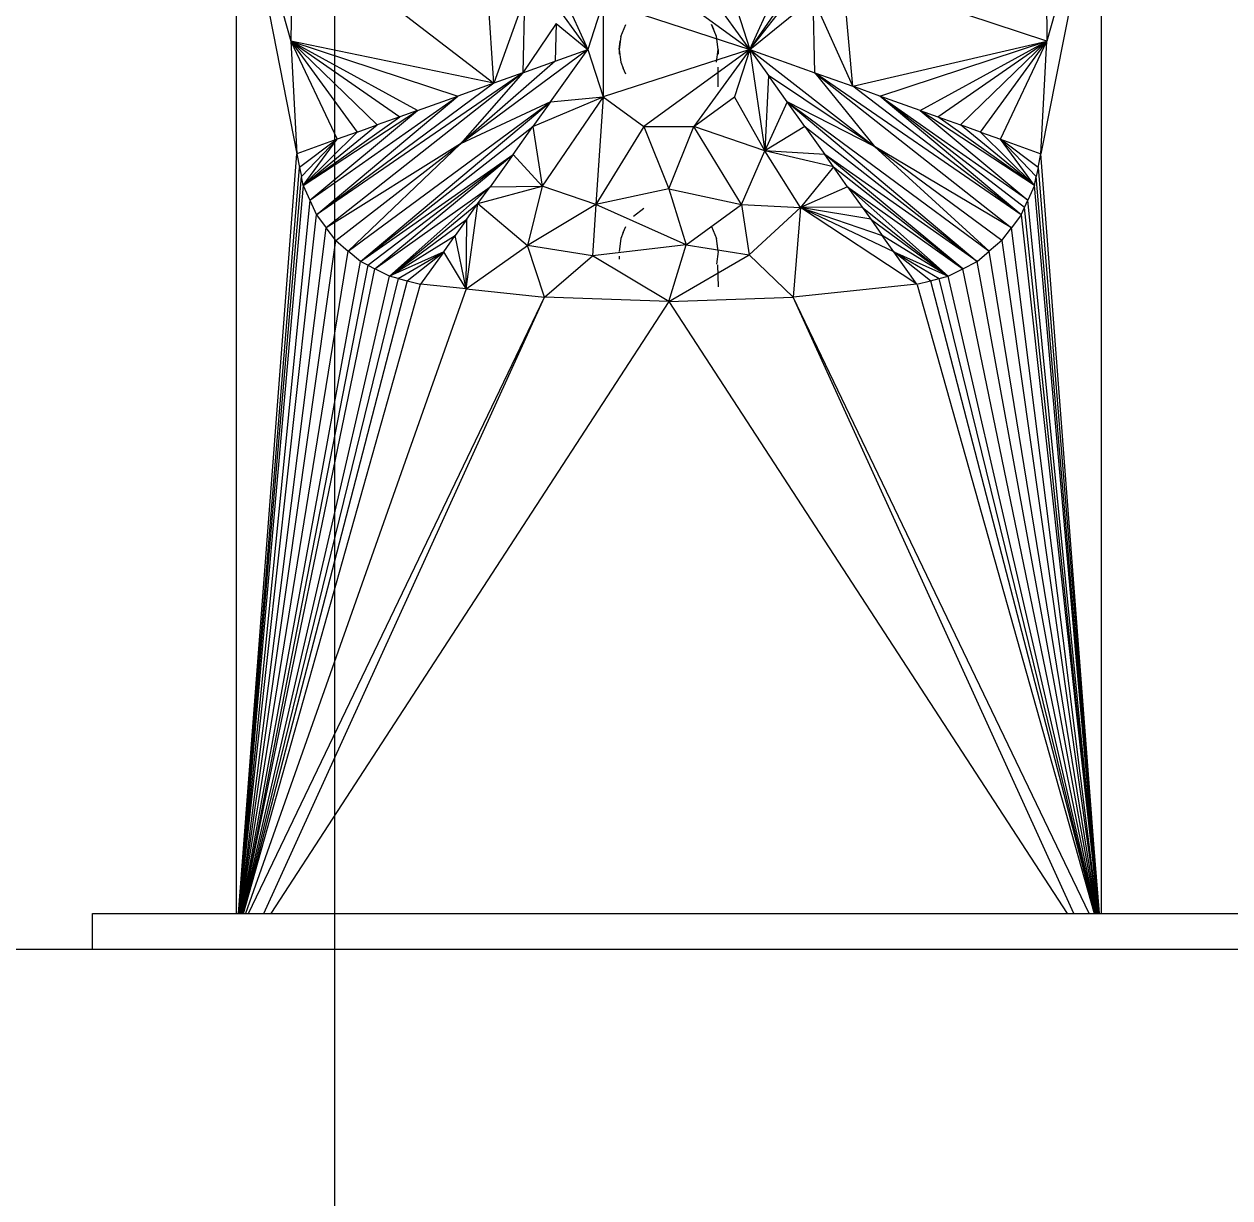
# Model space of a CAD drawing. Header units: inches. Extents: x 21753 to 28474, y -23238 to -20311.
# Drawn here: x 25494.59 to 25511.33, y -22422.08 to -22405.78 of the extents above; entities that cross this region are included whole.
import ezdxf

# ---------------------------------------------------------------- set-up
doc = ezdxf.new("R2010")
doc.units = ezdxf.units.IN
doc.header["$MEASUREMENT"] = 0
for name, color, linetype, lineweight in [('A-ANNO-DIMS', 211, 'Continuous', 9), ('A-ANNO-DIMS-192', 211, 'Continuous', 9), ('A-GENM', 13, 'Continuous', 9), ('A-WALL', 113, 'Continuous', 9), ('G-ANNO-SYMB', 111, 'Continuous', 9)]:
    doc.layers.add(name, color=color, linetype=linetype, lineweight=lineweight)
doc.styles.add('Arial_1', font='arial.ttf', dxfattribs={"height": 17.703593})
doc.dimstyles.new('Linear_-_3_32__Arial_3', dxfattribs={"dimscale": 12, "dimtxt": 18, "dimasz": 2, "dimexe": 1.5, "dimexo": 1, "dimgap": 1, "dimtad": 1, "dimrnd": 0.25, "dimzin": 1, "dimdsep": 46, "dimlunit": 4, "dimtxsty": 'Arial_1', "dimblk1": 'OBLIQUE', "dimblk2": 'OBLIQUE', "dimsah": 1, "dimcen": 0.09, "dimdle": 1.5, "dimazin": 0, "dimtfac": 1, "dimtdec": 4, "dimtix": 1, "dimtmove": 0, "dimatfit": 3, "dimfxl": 1, "dimtvp": 1, "dimtfill": 1, "dimfrac": 2, "dimtolj": 1, "dimtzin": 0, "dimarcsym": 2})

# ---------------------------------------------------------------- blocks, each defined once
blk = doc.blocks.new('Drinking_Founta_Floor Plan0')
at = {"layer": 'A-GENM'}
for p, q in [((2.001, 12.18), (2.001, 26.982)), ((2.001, 26.982), (2.756, 24.295)), ((2.001, 26.982), (2.838, 22.731)), ((9.126, 24.18), (11.422, 27.098)), ((9.126, 24.18), (11.112, 27.061)), ((14.001, 26.982), (13.163, 22.731)), ((14.001, 26.982), (13.245, 24.295)), ((14.001, 26.982), (14.001, 12.18)), ((5.229, 26.465), (6.876, 24.18)), ((2.771, 25.861), (2.756, 24.295)), ((2.771, 25.861), (5.572, 23.712)), ((13.23, 25.861), (13.245, 24.295)), ((5.572, 23.712), (5.463, 25.327)), ((6.375, 25.286), (6.876, 24.18)), ((9.126, 24.18), (7.652, 25.25)), ((9.126, 24.18), (8.346, 25.25)), ((10.552, 23.667), (10.415, 25.228)), ((13.245, 24.295), (10.415, 25.228)), ((9.126, 24.18), (9.509, 25.026)), ((5.997, 24.894), (5.572, 23.712)), ((5.997, 24.894), (5.973, 23.856)), ((7.089, 24.842), (6.876, 24.18)), ((7.089, 24.842), (9.126, 24.18)), ((7.089, 24.842), (7.089, 23.519)), ((8.912, 24.842), (9.126, 24.18)), ((9.126, 24.18), (10.004, 24.894)), ((10.028, 23.856), (10.004, 24.894)), ((10.552, 23.667), (10.004, 24.894)), ((6.436, 24.537), (5.973, 23.856)), ((6.436, 24.537), (6.424, 24.018)), ((6.436, 24.537), (6.876, 24.18)), ((7.333, 24.358), (7.403, 24.524)), ((8.663, 24.358), (8.592, 24.524)), ((8.592, 24.524), (8.619, 24.462)), ((8.663, 24.358), (8.619, 24.462)), ((4.511, 23.331), (2.756, 24.295)), ((5.572, 23.712), (2.756, 24.295)), ((2.756, 24.295), (4.265, 23.244)), ((2.756, 24.295), (3.676, 23.031)), ((2.756, 24.295), (3.398, 22.932)), ((2.756, 24.295), (3.955, 23.131)), ((2.756, 24.295), (2.838, 22.731)), ((2.756, 24.295), (5.071, 23.532)), ((7.333, 24.358), (7.309, 24.18)), ((7.309, 24.18), (7.324, 24.292)), ((7.333, 24.358), (7.324, 24.292)), ((8.686, 24.18), (8.663, 24.358)), ((10.552, 23.667), (13.245, 24.295)), ((10.93, 23.532), (13.245, 24.295)), ((11.487, 23.331), (13.245, 24.295)), ((11.733, 23.244), (13.245, 24.295)), ((13.245, 24.295), (12.046, 23.131)), ((12.325, 23.031), (13.245, 24.295)), ((12.603, 22.932), (13.245, 24.295)), ((13.163, 22.731), (13.245, 24.295)), ((6.876, 24.18), (5.109, 22.87)), ((6.357, 23.45), (6.876, 24.18)), ((6.424, 24.018), (6.876, 24.18)), ((6.876, 24.18), (7.089, 23.519)), ((9.126, 24.18), (7.089, 23.519)), ((7.309, 24.18), (7.333, 24.002)), ((7.309, 24.18), (7.312, 24.111)), ((9.126, 24.18), (7.652, 23.11)), ((9.126, 24.18), (8.346, 23.11)), ((8.663, 24.002), (8.686, 24.18)), ((8.686, 24.18), (8.683, 24.112)), ((9.126, 24.18), (8.912, 23.519)), ((9.126, 24.18), (10.028, 23.856)), ((9.126, 24.18), (10.854, 22.833)), ((9.126, 24.18), (9.383, 23.815)), ((9.126, 24.18), (9.334, 22.769)), ((6.424, 24.018), (5.109, 22.87)), ((5.973, 23.856), (6.424, 24.018)), ((7.333, 24.002), (7.368, 23.919)), ((8.686, 23.661), (8.683, 23.932)), ((5.973, 23.856), (3.111, 21.881)), ((5.973, 23.856), (3.246, 21.703)), ((5.973, 23.856), (5.109, 22.87)), ((5.973, 23.856), (5.572, 23.712)), ((7.403, 23.837), (7.368, 23.919)), ((9.383, 23.815), (9.334, 22.769)), ((10.854, 22.833), (9.383, 23.815)), ((9.644, 23.45), (9.383, 23.815)), ((12.89, 21.881), (10.028, 23.856)), ((10.028, 23.856), (12.755, 21.703)), ((10.028, 23.856), (10.854, 22.833)), ((10.028, 23.856), (10.552, 23.667)), ((5.572, 23.712), (3.111, 21.881)), ((5.572, 23.712), (5.071, 23.532)), ((12.89, 21.881), (10.552, 23.667)), ((10.93, 23.532), (10.552, 23.667)), ((3.017, 22.086), (5.071, 23.532)), ((3.111, 21.881), (5.071, 23.532)), ((3.55, 21.379), (6.357, 23.45)), ((3.723, 21.234), (6.357, 23.45)), ((4.511, 23.331), (5.071, 23.532)), ((6.357, 23.45), (5.109, 22.87)), ((6.114, 23.109), (7.089, 23.519)), ((6.357, 23.45), (6.114, 23.109)), ((7.089, 23.519), (6.243, 22.281)), ((6.357, 23.45), (7.089, 23.519)), ((7.089, 23.519), (6.987, 22.025)), ((7.089, 23.519), (7.652, 23.11)), ((8.346, 23.11), (8.912, 23.519)), ((9.334, 22.769), (8.912, 23.519)), ((9.644, 23.45), (9.334, 22.769)), ((10.854, 22.833), (9.644, 23.45)), ((9.887, 23.109), (9.644, 23.45)), ((9.644, 23.45), (12.278, 21.234)), ((9.644, 23.45), (12.448, 21.379)), ((12.89, 21.881), (10.93, 23.532)), ((11.487, 23.331), (10.93, 23.532)), ((12.937, 21.984), (10.93, 23.532)), ((12.981, 22.086), (10.93, 23.532)), ((2.926, 22.291), (4.511, 23.331)), ((3.017, 22.086), (4.511, 23.331)), ((4.511, 23.331), (4.265, 23.244)), ((13.075, 22.291), (11.487, 23.331)), ((11.487, 23.331), (12.981, 22.086)), ((11.487, 23.331), (11.733, 23.244)), ((2.926, 22.291), (4.265, 23.244)), ((2.926, 22.291), (3.955, 23.131)), ((3.676, 23.031), (3.955, 23.131)), ((3.723, 21.234), (6.114, 23.109)), ((4.265, 23.244), (3.955, 23.131)), ((5.838, 22.722), (6.114, 23.109)), ((6.114, 23.109), (6.243, 22.281)), ((7.652, 23.11), (6.987, 22.025)), ((7.652, 23.11), (8.001, 22.243)), ((7.652, 23.11), (8.346, 23.11)), ((8.001, 22.243), (8.346, 23.11)), ((9.011, 22.025), (8.346, 23.11)), ((9.334, 22.769), (8.346, 23.11)), ((9.887, 23.109), (9.334, 22.769)), ((9.887, 23.109), (12.278, 21.234)), ((9.887, 23.109), (10.163, 22.722)), ((13.075, 22.291), (11.733, 23.244)), ((11.733, 23.244), (12.046, 23.131)), ((13.075, 22.291), (12.046, 23.131)), ((12.325, 23.031), (12.046, 23.131)), ((3.398, 22.932), (2.838, 22.731)), ((3.398, 22.932), (2.876, 22.54)), ((3.398, 22.932), (2.903, 22.416)), ((2.926, 22.291), (3.676, 23.031)), ((2.926, 22.291), (3.398, 22.932)), ((3.676, 23.031), (3.398, 22.932)), ((13.075, 22.291), (12.325, 23.031)), ((12.325, 23.031), (12.603, 22.932)), ((13.125, 22.54), (12.603, 22.932)), ((13.075, 22.291), (12.603, 22.932)), ((13.098, 22.416), (12.603, 22.932)), ((12.603, 22.932), (13.163, 22.731)), ((5.109, 22.87), (3.246, 21.703)), ((3.38, 21.524), (5.109, 22.87)), ((3.55, 21.379), (5.109, 22.87)), ((9.011, 22.025), (9.334, 22.769)), ((10.286, 22.549), (9.334, 22.769)), ((10.163, 22.722), (9.334, 22.769)), ((9.826, 21.985), (9.334, 22.769)), ((12.621, 21.524), (10.854, 22.833)), ((12.755, 21.703), (10.854, 22.833)), ((10.854, 22.833), (12.448, 21.379)), ((2.027, 12.18), (2.838, 22.731)), ((2.838, 22.731), (2.876, 22.54)), ((3.723, 21.234), (5.838, 22.722)), ((3.823, 21.183), (5.838, 22.722)), ((3.922, 21.131), (5.838, 22.722)), ((5.838, 22.722), (5.519, 22.271)), ((5.838, 22.722), (6.243, 22.281)), ((10.286, 22.549), (10.163, 22.722)), ((12.079, 21.131), (10.163, 22.722)), ((12.278, 21.234), (10.163, 22.722)), ((13.125, 22.54), (13.163, 22.731)), ((13.974, 12.18), (13.163, 22.731)), ((2.029, 12.18), (2.876, 22.54)), ((2.876, 22.54), (2.903, 22.416)), ((10.286, 22.549), (9.826, 21.985)), ((10.482, 22.271), (10.286, 22.549)), ((10.286, 22.549), (12.079, 21.131)), ((13.125, 22.54), (13.098, 22.416)), ((13.125, 22.54), (13.972, 12.18)), ((2.03, 12.18), (2.903, 22.416)), ((2.926, 22.291), (2.032, 12.18)), ((2.926, 22.291), (2.903, 22.416)), ((2.926, 22.291), (3.017, 22.086)), ((3.922, 21.131), (5.519, 22.271)), ((4.122, 21.029), (5.519, 22.271)), ((5.352, 22.038), (6.243, 22.281)), ((5.352, 22.038), (5.519, 22.271)), ((5.519, 22.271), (6.243, 22.281)), ((6.243, 22.281), (6.041, 21.455)), ((6.987, 22.025), (6.243, 22.281)), ((10.482, 22.271), (9.826, 21.985)), ((10.482, 22.271), (10.681, 21.99)), ((10.482, 22.271), (11.876, 21.029)), ((10.482, 22.271), (12.079, 21.131)), ((13.075, 22.291), (12.981, 22.086)), ((13.075, 22.291), (13.098, 22.416)), ((13.969, 12.18), (13.075, 22.291)), ((13.971, 12.18), (13.098, 22.416)), ((8.001, 22.243), (6.987, 22.025)), ((8.001, 22.243), (8.241, 21.465)), ((8.001, 22.243), (9.011, 22.025)), ((3.017, 22.086), (2.035, 12.18)), ((3.017, 22.086), (3.111, 21.881)), ((4.122, 21.029), (5.352, 22.038)), ((5.188, 20.853), (5.352, 22.038)), ((5.197, 21.82), (5.352, 22.038)), ((5.352, 22.038), (6.041, 21.455)), ((6.987, 22.025), (6.041, 21.455)), ((6.987, 22.025), (6.943, 21.313)), ((8.241, 21.465), (6.987, 22.025)), ((7.655, 21.971), (7.511, 21.861)), ((8.241, 21.465), (9.011, 22.025)), ((9.011, 22.025), (9.826, 21.985)), ((9.011, 22.025), (9.117, 21.328)), ((9.826, 21.985), (9.117, 21.328)), ((9.826, 21.985), (9.726, 20.74)), ((10.681, 21.99), (9.826, 21.985)), ((11.443, 20.919), (9.826, 21.985)), ((10.804, 21.82), (9.826, 21.985)), ((11.124, 21.369), (9.826, 21.985)), ((9.826, 21.985), (10.962, 21.594)), ((10.681, 21.99), (10.804, 21.82)), ((10.681, 21.99), (11.876, 21.029)), ((12.89, 21.881), (12.937, 21.984)), ((12.937, 21.984), (12.981, 22.086)), ((13.964, 12.18), (12.937, 21.984)), ((13.966, 12.18), (12.981, 22.086)), ((2.039, 12.18), (3.111, 21.881)), ((3.111, 21.881), (3.246, 21.703)), ((4.122, 21.029), (5.197, 21.82)), ((5.197, 21.82), (5.036, 21.594)), ((5.188, 20.853), (5.197, 21.82)), ((10.804, 21.82), (11.876, 21.029)), ((10.804, 21.82), (10.962, 21.594)), ((12.89, 21.881), (12.755, 21.703)), ((12.89, 21.881), (13.962, 12.18)), ((2.045, 12.18), (3.246, 21.703)), ((3.38, 21.524), (3.246, 21.703)), ((4.122, 21.029), (5.036, 21.594)), ((4.877, 21.369), (5.036, 21.594)), ((5.188, 20.853), (5.036, 21.594)), ((7.368, 21.635), (7.333, 21.553)), ((7.368, 21.635), (7.403, 21.719)), ((8.592, 21.719), (8.663, 21.553)), ((11.124, 21.369), (10.962, 21.594)), ((11.876, 21.029), (10.962, 21.594)), ((12.621, 21.524), (12.755, 21.703)), ((13.956, 12.18), (12.755, 21.703)), ((2.05, 12.18), (3.38, 21.524)), ((3.38, 21.524), (3.55, 21.379)), ((5.188, 20.853), (6.041, 21.455)), ((6.275, 20.74), (6.041, 21.455)), ((6.943, 21.313), (6.041, 21.455)), ((8.241, 21.465), (6.943, 21.313)), ((7.333, 21.553), (7.309, 21.374)), ((8.001, 20.68), (8.241, 21.465)), ((8.241, 21.465), (9.117, 21.328)), ((8.686, 21.374), (8.663, 21.553)), ((8.686, 21.374), (8.671, 21.487)), ((12.621, 21.524), (12.448, 21.379)), ((12.621, 21.524), (13.951, 12.18)), ((2.057, 12.18), (3.55, 21.379)), ((3.723, 21.234), (3.55, 21.379)), ((4.877, 21.369), (4.122, 21.029)), ((4.245, 20.998), (4.877, 21.369)), ((4.368, 20.966), (4.877, 21.369)), ((4.877, 21.369), (4.555, 20.919)), ((5.188, 20.853), (4.877, 21.369)), ((6.275, 20.74), (6.943, 21.313)), ((8.001, 20.68), (6.943, 21.313)), ((7.312, 21.307), (7.309, 21.269)), ((8.001, 20.68), (9.117, 21.328)), ((8.686, 21.374), (8.663, 21.197)), ((9.726, 20.74), (9.117, 21.328)), ((11.443, 20.919), (11.124, 21.369)), ((11.63, 20.966), (11.124, 21.369)), ((11.124, 21.369), (11.753, 20.998)), ((11.124, 21.369), (11.876, 21.029)), ((12.278, 21.234), (12.448, 21.379)), ((13.944, 12.18), (12.448, 21.379)), ((2.065, 12.18), (3.723, 21.234)), ((3.823, 21.183), (2.069, 12.18)), ((2.073, 12.18), (3.922, 21.131)), ((3.823, 21.183), (3.723, 21.234)), ((3.823, 21.183), (3.922, 21.131)), ((4.122, 21.029), (3.922, 21.131)), ((8.674, 21.188), (8.686, 20.881)), ((11.876, 21.029), (12.079, 21.131)), ((12.079, 21.131), (12.278, 21.234)), ((13.928, 12.18), (12.079, 21.131)), ((13.936, 12.18), (12.278, 21.234)), ((2.081, 12.18), (4.122, 21.029)), ((4.245, 20.998), (2.086, 12.18)), ((4.368, 20.966), (2.091, 12.18)), ((2.099, 12.18), (4.555, 20.919)), ((4.245, 20.998), (4.122, 21.029)), ((4.245, 20.998), (4.368, 20.966)), ((4.368, 20.966), (4.555, 20.919)), ((5.188, 20.853), (4.555, 20.919)), ((11.443, 20.919), (9.726, 20.74)), ((11.443, 20.919), (11.63, 20.966)), ((11.63, 20.966), (11.753, 20.998)), ((11.63, 20.966), (13.91, 12.18)), ((11.753, 20.998), (11.876, 21.029)), ((13.915, 12.18), (11.753, 20.998)), ((13.92, 12.18), (11.876, 21.029)), ((5.188, 20.853), (2.124, 12.18)), ((5.188, 20.853), (6.275, 20.74)), ((11.445, 20.912), (13.902, 12.18)), ((2.169, 12.18), (6.275, 20.74)), ((2.378, 12.18), (6.275, 20.74)), ((8.001, 20.68), (2.475, 12.18)), ((8.001, 20.68), (6.275, 20.74)), ((8.001, 20.68), (9.726, 20.74)), ((8.001, 20.68), (13.526, 12.18)), ((13.623, 12.18), (9.726, 20.74)), ((13.832, 12.18), (9.726, 20.74)), ((0, 12.18), (32, 12.18)), ((0, 11.68), (0, 12.18))]:
    blk.add_line(p, q, dxfattribs=at)
blk = doc.blocks.new('Locker Rooms_Ryan_ifc-1-First Floor Plan')
at = {"layer": 'A-WALL', "color": 7}
blk.add_line((25582.854, -22418.631), (25445.927, -22418.631), dxfattribs=at)
at = {"lineweight": 9}
blk.add_blockref('Drinking_Founta_Floor Plan0', (25495.539, -22430.311), dxfattribs=at)
blk = doc.blocks.new('DIMBLOCK18-First Floor Plan')
at = {"layer": 'A-ANNO-DIMS-192'}
for p, q in [((25849.64, -22592.412), (25849.64, -22281.777)), ((25511.89, -22298.625), (25511.89, -22317.777)), ((25511.89, -22299.777), (25511.89, -22298.625)), ((25511.89, -22299.777), (25849.64, -22299.777)), ((25849.64, -22299.777), (25849.64, -22592.412))]:
    blk.add_line(p, q, dxfattribs=at)
at = {"layer": 'A-ANNO-DIMS-192', "lineweight": 50}
for p, q in [((25511.89, -22299.777), (25523.89, -22287.777)), ((25849.64, -22299.777), (25861.64, -22287.777)), ((25511.89, -22299.777), (25499.89, -22311.777)), ((25849.64, -22299.777), (25837.64, -22311.777))]:
    blk.add_line(p, q, dxfattribs=at)
at = {"layer": 'A-ANNO-DIMS-192', "color": 0, "insert": (25622.058, -22264.812), "char_height": 17.70359, "width": 140.89846, "attachment_point": 1, "line_spacing_factor": 0.938532, "style": 'Arial_1', "bg_fill": 3, "box_fill_scale": 1.25, "bg_fill_color": 0, "bg_fill_transparency": 0}
blk.add_mtext('28\' - 1 3/4"', dxfattribs=at)
blk = doc.blocks.new('_Oblique')
at = {"color": 0, "linetype": 'ByBlock', "lineweight": -2}
blk.add_line((-0.5, -0.5), (0.5, 0.5), dxfattribs=at)

msp = doc.modelspace()

# ---------------------------------------------------------------- linework, layer by layer
at = {"layer": 'G-ANNO-SYMB'}
msp.add_line((25498.9, -21003.077), (25498.9, -22908.84), dxfattribs=at)

# ---------------------------------------------------------------- dimensions: what is measured, and where the dimension line sits
at = {"layer": 'A-ANNO-DIMS'}
dim = msp.add_linear_dim(base=(25849.64, -22299.777), p1=(25511.89, -22310.625), p2=(25849.64, -22604.412), dimstyle='Linear_-_3_32__Arial_3', override={"dimpost": '<>', "dimfxl": 447.644825}, dxfattribs=at)
dim.commit()
dim.dimension.update_dxf_attribs({"geometry": 'DIMBLOCK18-First Floor Plan', "text_midpoint": (25680.765, -22278.617)})

# ---------------------------------------------------------------- next in the draw order: block references
at = {"lineweight": 5}
msp.add_blockref('Locker Rooms_Ryan_ifc-1-First Floor Plan', (0, 0), dxfattribs=at)

doc.saveas('drawing.dxf')
